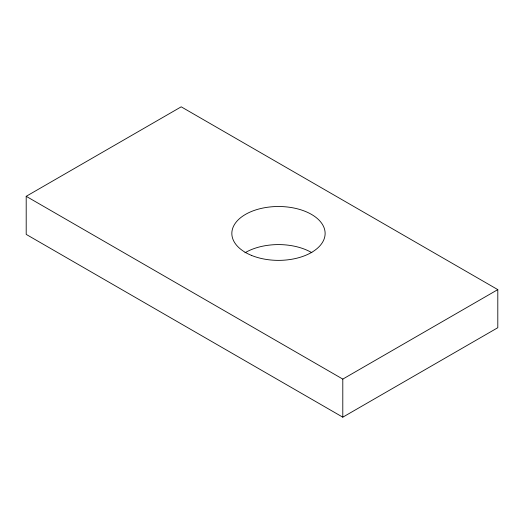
<?xml version="1.0" encoding="UTF-8"?>
<svg xmlns="http://www.w3.org/2000/svg" width="524" height="524" viewBox="0 0 524 524"><rect width="100%" height="100%" fill="white"/><g stroke="black" fill="none" stroke-linecap="round" stroke-linejoin="round"><path stroke-width="0.79" d="M26.2 196.31L26.2 234.392L342.794 417.176L497.8 327.703L497.8 289.621L181.206 106.824L26.2 196.31L342.801 379.094L497.8 289.621M342.794 417.176L342.801 379.094M244.95 252.804A46.636 26.927 0 0 1 311.846 252.706M251.553 255.424A46.636 26.927 0 0 0 324.926 235.911A46.636 26.927 0 0 0 258.974 208.978A46.636 26.927 0 0 0 251.553 255.424"/></g></svg>
